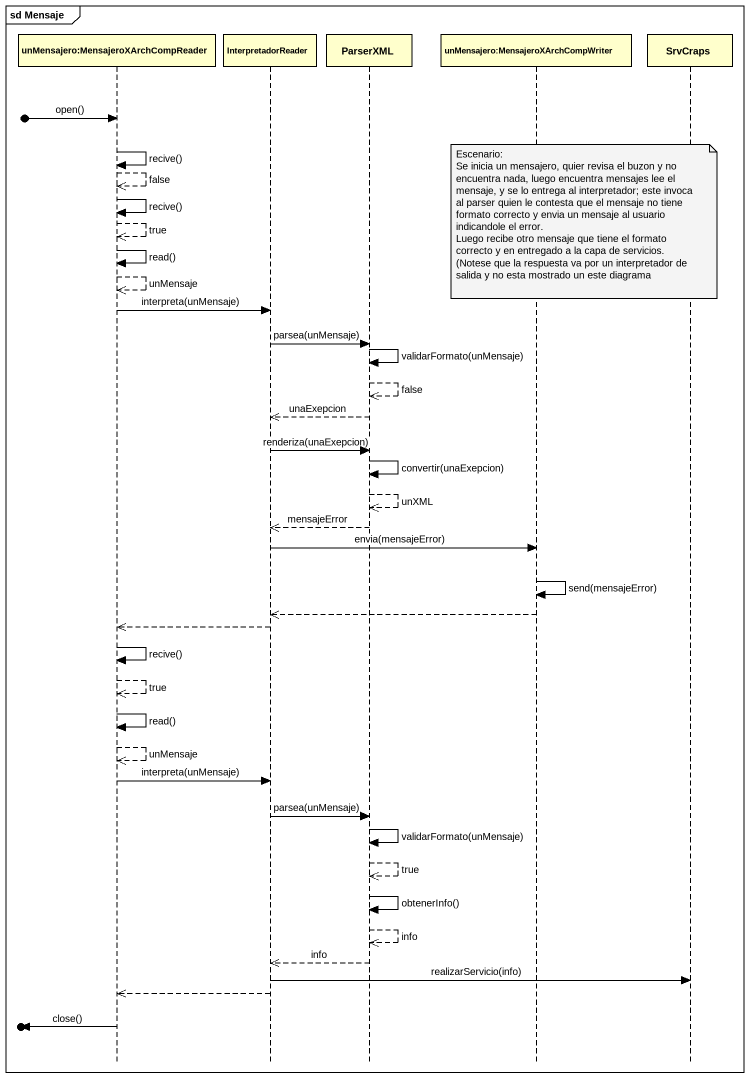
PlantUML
@startuml
mainframe sd Mensaje
hide footbox
participant "unMensajero:MensajeroXArchCompReader" as unMensajero
participant InterpretadorReader
participant ParserXML
participant "unMensajero:MensajeroXArchCompWriter" as unMensajero_2
participant SrvCraps

[o-> unMensajero : open()
unMensajero -> unMensajero : recive()
unMensajero -->> unMensajero : false
unMensajero -> unMensajero : recive()
note over unMensajero_2
  Escenario:
  Se inicia un mensajero, quier revisa el buzon y no encuentra nada, luego encuentra mensajes lee el mensaje, y se lo entrega al interpretador; este invoca al parser quien le contesta que el mensaje no tiene formato correcto y envia un mensaje al usuario indicandole el error.
  Luego recibe otro mensaje que tiene el formato correcto y en entregado a la capa de servicios. (Notese que la respuesta va por un interpretador de salida y no esta mostrado un este diagrama
end note
unMensajero -->> unMensajero : true
unMensajero -> unMensajero : read()
unMensajero -->> unMensajero : unMensaje
unMensajero -> InterpretadorReader : interpreta(unMensaje)
InterpretadorReader -> ParserXML : parsea(unMensaje)
ParserXML -> ParserXML : validarFormato(unMensaje)
ParserXML -->> ParserXML : false
ParserXML -->> InterpretadorReader : unaExepcion
InterpretadorReader -> ParserXML : renderiza(unaExepcion)
ParserXML -> ParserXML : convertir(unaExepcion)
ParserXML -->> ParserXML : unXML
ParserXML -->> InterpretadorReader : mensajeError
InterpretadorReader -> unMensajero_2 : envia(mensajeError)
unMensajero_2 -> unMensajero_2 : send(mensajeError)
unMensajero_2 -->> InterpretadorReader
InterpretadorReader -->> unMensajero
unMensajero -> unMensajero : recive()
unMensajero -->> unMensajero : true
unMensajero -> unMensajero : read()
unMensajero -->> unMensajero : unMensaje
unMensajero -> InterpretadorReader : interpreta(unMensaje)
InterpretadorReader -> ParserXML : parsea(unMensaje)
ParserXML -> ParserXML : validarFormato(unMensaje)
ParserXML -->> ParserXML : true
ParserXML -> ParserXML : obtenerInfo()
ParserXML -->> ParserXML : info
ParserXML -->> InterpretadorReader : info
InterpretadorReader -> SrvCraps : realizarServicio(info)
InterpretadorReader -->> unMensajero
[o<- unMensajero : close()
@enduml
